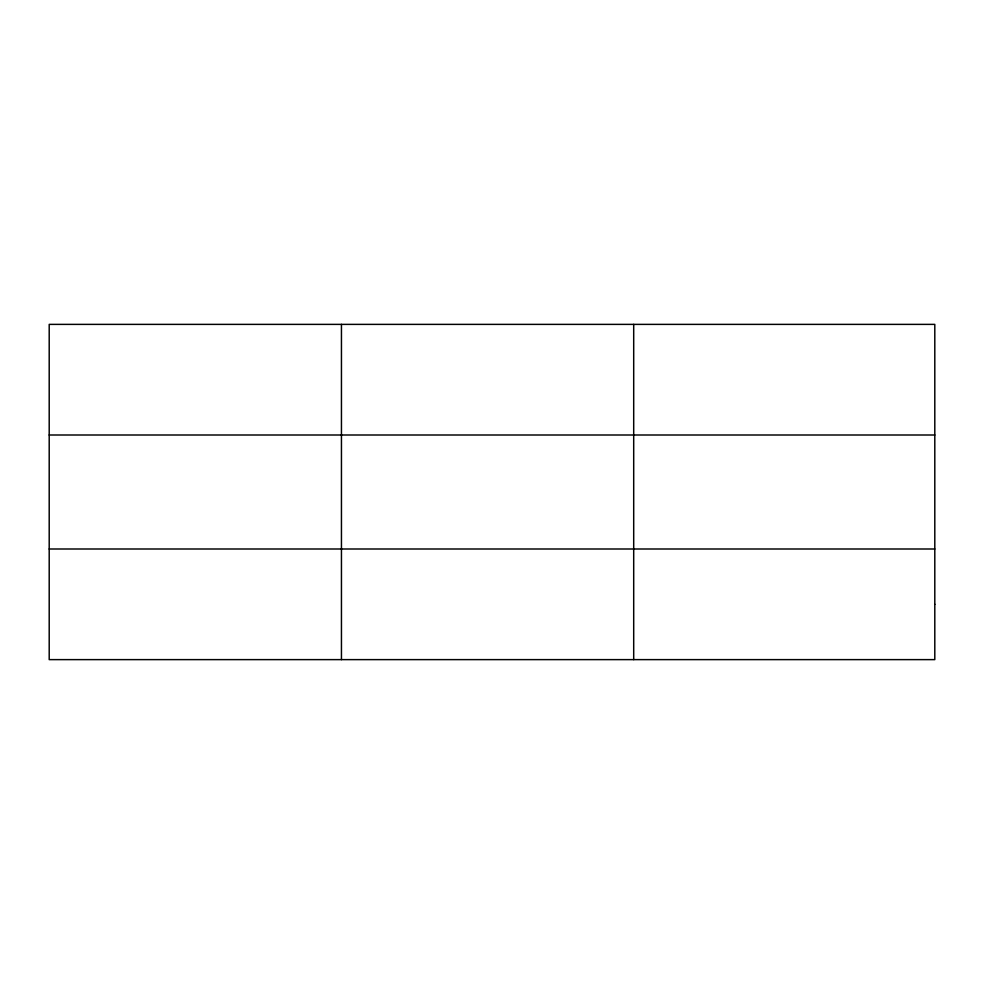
<?xml version="1.0" encoding="UTF-8"?>
<svg xmlns="http://www.w3.org/2000/svg" width="984" height="984" viewBox="0 0 984 984"><rect width="100%" height="100%" fill="white"/><g stroke="black" fill="none" stroke-linecap="round" stroke-linejoin="round"><path stroke-width="1.48" d="M341.448 659.624L341.448 324.376M633.696 659.624L633.696 324.376M49.2 435.002L934.8 435.002M49.2 548.998L934.8 548.998M934.8 604.311L934.8 659.624L49.2 659.624L49.2 324.376L934.8 324.376L934.8 604.311"/></g></svg>
